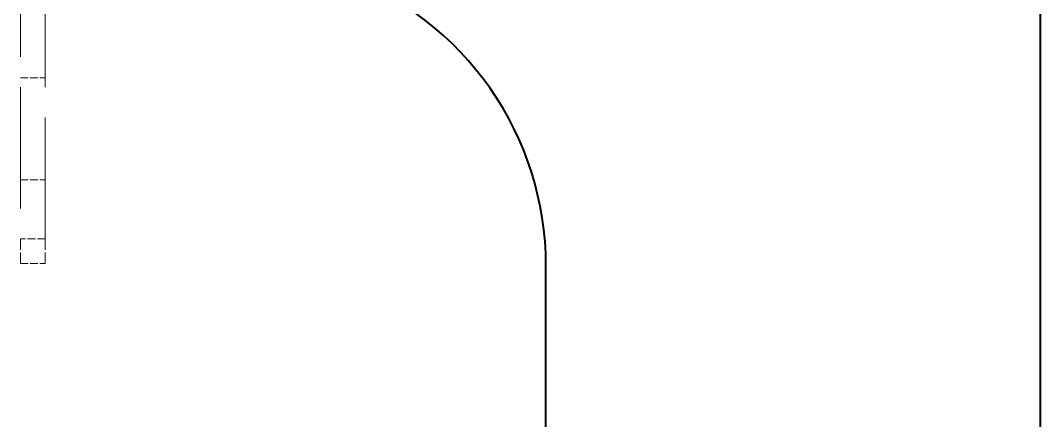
# Model space of a CAD drawing. Header units: millimetres. Extents: x 0 to 4205, y 0 to 2970.
# Drawn here: x 1571.7 to 1654.2, y 1219.6 to 1252 of the extents above; entities that cross this region are included whole.
import ezdxf

# ---------------------------------------------------------------- set-up
doc = ezdxf.new("R2010")
doc.units = ezdxf.units.MM
doc.header["$LTSCALE"] = 5
doc.linetypes.add('DASHED', pattern=[0.2067, 0.1654, -0.0413])
for name, color, linetype, lineweight in [('가려진 것(ISO)', 2, 'DASHED', 18), ('가려진 좁은 것(ISO)', 2, 'DASHED', 18), ('가시적인 것(ISO)', 3, 'Continuous', 40)]:
    doc.layers.add(name, color=color, linetype=linetype, lineweight=lineweight)

msp = doc.modelspace()

# ---------------------------------------------------------------- linework, layer by layer
at = {"layer": '가려진 것(ISO)', "ltscale": 11.852927}
for p, q in [((1571.7036, 1283.3175), (1571.7036, 1234.3175)), ((1573.7036, 1234.3175), (1573.7036, 1283.3175))]:
    msp.add_line(p, q, dxfattribs=at)
at = {"layer": '가려진 것(ISO)', "ltscale": 0.761779}
for p, q in [((1571.7036, 1239.0675), (1573.7036, 1239.0675)), ((1573.7036, 1234.3175), (1571.7036, 1234.3175)), ((1571.7036, 1232.3175), (1573.7036, 1232.3175))]:
    msp.add_line(p, q, dxfattribs=at)
at = {"layer": '가려진 것(ISO)', "ltscale": 1.077359}
for p, q in [((1571.7036, 1234.3175), (1571.7036, 1232.3175)), ((1573.7036, 1232.3175), (1573.7036, 1234.3175))]:
    msp.add_line(p, q, dxfattribs=at)
at = {"layer": '가려진 좁은 것(ISO)', "ltscale": 0.761779}
msp.add_line((1571.7036, 1247.3175), (1573.7036, 1247.3175), dxfattribs=at)
at = {"layer": '가시적인 것(ISO)'}
for p, q in [((1654.2036, 761.8175), (1654.2036, 1401.8175)), ((1614.2036, 513.5004), (1614.2036, 1232.1345))]:
    msp.add_line(p, q, dxfattribs=at)
msp.add_arc((1589.2036, 1232.1345), 25, 0, 70, dxfattribs=at)

doc.saveas('drawing.dxf')
